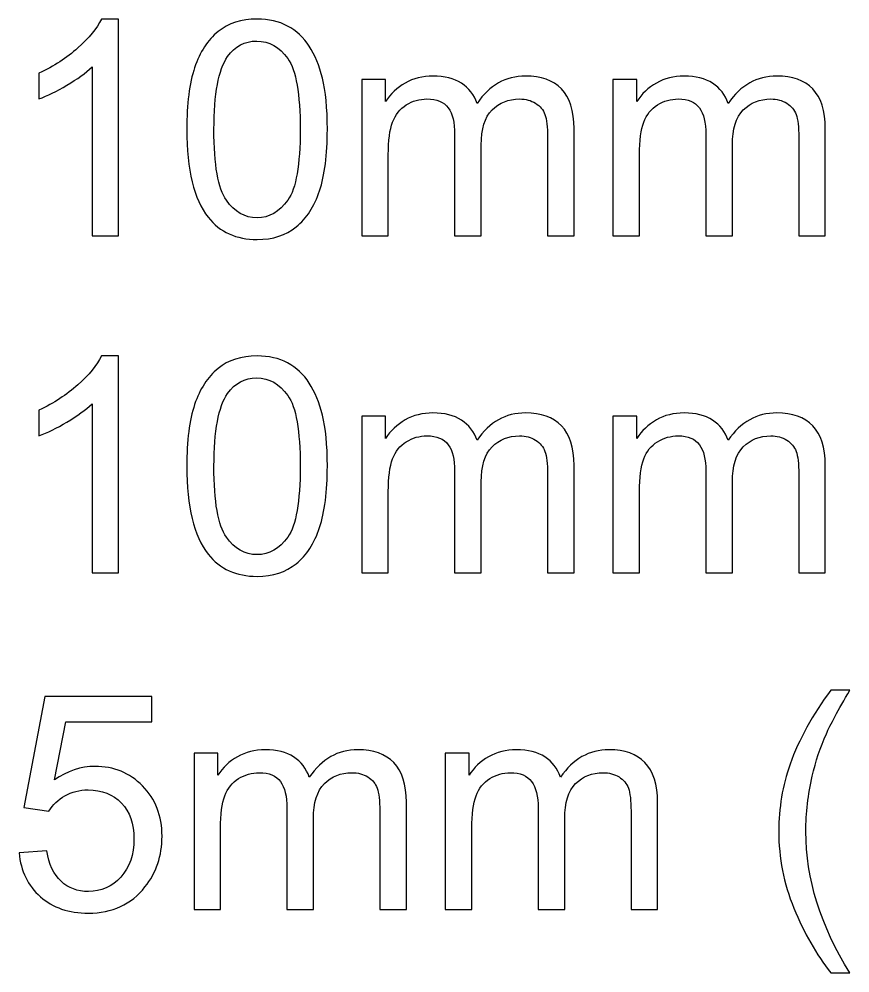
# Model space of a CAD drawing. Header units: millimetres. Extents: x -497 to 493, y -126 to 293.
# Drawn here: x -347.53 to -312.54, y -34.99 to 5.18 of the extents above; entities that cross this region are included whole.
import ezdxf

# ---------------------------------------------------------------- set-up
doc = ezdxf.new("R2010")
doc.units = ezdxf.units.MM
doc.header["$MEASUREMENT"] = 0
doc.layers.add('Layer 1', color=7, linetype='Continuous')

msp = doc.modelspace()

# ---------------------------------------------------------------- linework, layer by layer
at = {"layer": 'Layer 1'}
for points, knots in [([(-343.3412, -3.9504), (-343.3412, -3.9504), (-344.4588, -3.9504), (-344.4588, -3.9504), (-344.4588, -3.9504), (-344.4588, -3.9504), (-344.4588, 3.1658), (-344.4588, 3.1658), (-344.4588, 3.1658), (-344.7276, 2.9076), (-345.0811, 2.6515), (-345.5171, 2.3954), (-345.5171, 2.3954), (-345.9532, 2.1393), (-346.3469, 1.9466), (-346.694, 1.8196), (-346.694, 1.8196), (-346.694, 1.8196), (-346.694, 2.8991), (-346.694, 2.8991), (-346.694, 2.8991), (-346.0696, 3.1912), (-345.5235, 3.5468), (-345.0557, 3.9659), (-345.0557, 3.9659), (-344.5879, 4.3829), (-344.2556, 4.7872), (-344.0609, 5.1809), (-344.0609, 5.1809), (-344.0609, 5.1809), (-343.3412, 5.1809), (-343.3412, 5.1809), (-343.3412, 5.1809), (-343.3412, 5.1809), (-343.3412, -3.9504), (-343.3412, -3.9504)], [0, 0, 0, 0, 0.1, 0.1, 0.1, 0.1, 0.2, 0.2, 0.2, 0.2, 0.3, 0.3, 0.3, 0.3, 0.4, 0.4, 0.4, 0.4, 0.5, 0.5, 0.5, 0.5, 0.6, 0.6, 0.6, 0.6, 0.7, 0.7, 0.7, 0.7, 0.8, 0.8, 0.8, 0.8, 1, 1, 1, 1]), ([(-340.4689, 0.5369), (-340.4689, 1.6101), (-340.3588, 2.4779), (-340.1387, 3.1341), (-340.1387, 3.1341), (-339.9164, 3.7924), (-339.5884, 4.2983), (-339.1523, 4.6517), (-339.1523, 4.6517), (-338.7184, 5.0052), (-338.1702, 5.1809), (-337.5098, 5.1809), (-337.5098, 5.1809), (-337.023, 5.1809), (-336.5954, 5.0835), (-336.225, 4.8867), (-336.225, 4.8867), (-335.8567, 4.6898), (-335.5519, 4.4062), (-335.3148, 4.0358), (-335.3148, 4.0358), (-335.0777, 3.6675), (-334.8915, 3.2166), (-334.756, 2.6854), (-334.756, 2.6854), (-334.6184, 2.1541), (-334.5507, 1.4365), (-334.5507, 0.5369), (-334.5507, 0.5369), (-334.5507, -0.5299), (-334.6608, -1.3935), (-334.8788, -2.0496), (-334.8788, -2.0496), (-335.0968, -2.7079), (-335.4249, -3.2138), (-335.8609, -3.5694), (-335.8609, -3.5694), (-336.2948, -3.925), (-336.8452, -4.1028), (-337.5098, -4.1028), (-337.5098, -4.1028), (-338.384, -4.1028), (-339.0719, -3.7916), (-339.5714, -3.1672), (-339.5714, -3.1672), (-340.1704, -2.4052), (-340.4689, -1.1712), (-340.4689, 0.5369)], [0, 0, 0, 0, 0.0769231, 0.0769231, 0.0769231, 0.0769231, 0.1538462, 0.1538462, 0.1538462, 0.1538462, 0.2307692, 0.2307692, 0.2307692, 0.2307692, 0.3076923, 0.3076923, 0.3076923, 0.3076923, 0.3846154, 0.3846154, 0.3846154, 0.3846154, 0.4615385, 0.4615385, 0.4615385, 0.4615385, 0.5384615, 0.5384615, 0.5384615, 0.5384615, 0.6153846, 0.6153846, 0.6153846, 0.6153846, 0.6923077, 0.6923077, 0.6923077, 0.6923077, 0.7692308, 0.7692308, 0.7692308, 0.7692308, 0.8461538, 0.8461538, 0.8461538, 0.8461538, 1, 1, 1, 1]), ([(-339.3259, 0.5327), (-339.3259, -0.9638), (-339.1523, -1.9586), (-338.8031, -2.4497), (-338.8031, -2.4497), (-338.4538, -2.9429), (-338.022, -3.1884), (-337.5098, -3.1884), (-337.5098, -3.1884), (-336.9976, -3.1884), (-336.5658, -2.9407), (-336.2165, -2.4476), (-336.2165, -2.4476), (-335.8673, -1.9523), (-335.6937, -0.9595), (-335.6937, 0.5327), (-335.6937, 0.5327), (-335.6937, 2.0292), (-335.8673, 3.024), (-336.2165, 3.5151), (-336.2165, 3.5151), (-336.5636, 4.0083), (-336.9997, 4.2538), (-337.5225, 4.2538), (-337.5225, 4.2538), (-338.0347, 4.2538), (-338.4454, 4.0358), (-338.7523, 3.6019), (-338.7523, 3.6019), (-339.1354, 3.0494), (-339.3259, 2.025), (-339.3259, 0.5327)], [0, 0, 0, 0, 0.1111111, 0.1111111, 0.1111111, 0.1111111, 0.2222222, 0.2222222, 0.2222222, 0.2222222, 0.3333333, 0.3333333, 0.3333333, 0.3333333, 0.4444444, 0.4444444, 0.4444444, 0.4444444, 0.5555556, 0.5555556, 0.5555556, 0.5555556, 0.6666667, 0.6666667, 0.6666667, 0.6666667, 0.7777778, 0.7777778, 0.7777778, 0.7777778, 1, 1, 1, 1]), ([(-333.1008, -3.9504), (-333.1008, -3.9504), (-333.1008, 2.6409), (-333.1008, 2.6409), (-333.1008, 2.6409), (-333.1008, 2.6409), (-332.0975, 2.6409), (-332.0975, 2.6409), (-332.0975, 2.6409), (-332.0975, 2.6409), (-332.0975, 1.7096), (-332.0975, 1.7096), (-332.0975, 1.7096), (-331.8922, 2.0313), (-331.617, 2.2917), (-331.2741, 2.4864), (-331.2741, 2.4864), (-330.9312, 2.6832), (-330.5417, 2.7806), (-330.1036, 2.7806), (-330.1036, 2.7806), (-329.6168, 2.7806), (-329.2167, 2.679), (-328.9056, 2.4779), (-328.9056, 2.4779), (-328.5944, 2.2747), (-328.3743, 1.9932), (-328.2473, 1.6291), (-328.2473, 1.6291), (-327.7223, 2.3975), (-327.0429, 2.7806), (-326.2047, 2.7806), (-326.2047, 2.7806), (-325.5485, 2.7806), (-325.0426, 2.6007), (-324.6913, 2.2387), (-324.6913, 2.2387), (-324.3378, 1.8768), (-324.16, 1.3201), (-324.16, 0.5687), (-324.16, 0.5687), (-324.16, 0.5687), (-324.16, -3.9504), (-324.16, -3.9504), (-324.16, -3.9504), (-324.16, -3.9504), (-325.2776, -3.9504), (-325.2776, -3.9504), (-325.2776, -3.9504), (-325.2776, -3.9504), (-325.2776, 0.1983), (-325.2776, 0.1983), (-325.2776, 0.1983), (-325.2776, 0.6428), (-325.3157, 0.9645), (-325.3877, 1.1614), (-325.3877, 1.1614), (-325.4596, 1.3582), (-325.5909, 1.5148), (-325.7835, 1.6355), (-325.7835, 1.6355), (-325.974, 1.7561), (-326.1983, 1.8154), (-326.4545, 1.8154), (-326.4545, 1.8154), (-326.9201, 1.8154), (-327.3054, 1.6609), (-327.6123, 1.354), (-327.6123, 1.354), (-327.9192, 1.0449), (-328.0716, 0.5518), (-328.0716, -0.1256), (-328.0716, -0.1256), (-328.0716, -0.1256), (-328.0716, -3.9504), (-328.0716, -3.9504), (-328.0716, -3.9504), (-328.0716, -3.9504), (-329.1892, -3.9504), (-329.1892, -3.9504), (-329.1892, -3.9504), (-329.1892, -3.9504), (-329.1892, 0.3274), (-329.1892, 0.3274), (-329.1892, 0.3274), (-329.1892, 0.8227), (-329.2802, 1.1952), (-329.4622, 1.4429), (-329.4622, 1.4429), (-329.6443, 1.6905), (-329.9427, 1.8154), (-330.3555, 1.8154), (-330.3555, 1.8154), (-330.6687, 1.8154), (-330.9587, 1.7329), (-331.2254, 1.5678), (-331.2254, 1.5678), (-331.4921, 1.4027), (-331.6847, 1.1614), (-331.8054, 0.8417), (-331.8054, 0.8417), (-331.9239, 0.5242), (-331.9832, 0.0649), (-331.9832, -0.5341), (-331.9832, -0.5341), (-331.9832, -0.5341), (-331.9832, -3.9504), (-331.9832, -3.9504), (-331.9832, -3.9504), (-331.9832, -3.9504), (-333.1008, -3.9504), (-333.1008, -3.9504)], [0, 0, 0, 0, 0.0344828, 0.0344828, 0.0344828, 0.0344828, 0.0689655, 0.0689655, 0.0689655, 0.0689655, 0.1034483, 0.1034483, 0.1034483, 0.1034483, 0.137931, 0.137931, 0.137931, 0.137931, 0.1724138, 0.1724138, 0.1724138, 0.1724138, 0.2068966, 0.2068966, 0.2068966, 0.2068966, 0.2413793, 0.2413793, 0.2413793, 0.2413793, 0.2758621, 0.2758621, 0.2758621, 0.2758621, 0.3103448, 0.3103448, 0.3103448, 0.3103448, 0.3448276, 0.3448276, 0.3448276, 0.3448276, 0.3793103, 0.3793103, 0.3793103, 0.3793103, 0.4137931, 0.4137931, 0.4137931, 0.4137931, 0.4482759, 0.4482759, 0.4482759, 0.4482759, 0.4827586, 0.4827586, 0.4827586, 0.4827586, 0.5172414, 0.5172414, 0.5172414, 0.5172414, 0.5517241, 0.5517241, 0.5517241, 0.5517241, 0.5862069, 0.5862069, 0.5862069, 0.5862069, 0.6206897, 0.6206897, 0.6206897, 0.6206897, 0.6551724, 0.6551724, 0.6551724, 0.6551724, 0.6896552, 0.6896552, 0.6896552, 0.6896552, 0.7241379, 0.7241379, 0.7241379, 0.7241379, 0.7586207, 0.7586207, 0.7586207, 0.7586207, 0.7931034, 0.7931034, 0.7931034, 0.7931034, 0.8275862, 0.8275862, 0.8275862, 0.8275862, 0.862069, 0.862069, 0.862069, 0.862069, 0.8965517, 0.8965517, 0.8965517, 0.8965517, 0.9310345, 0.9310345, 0.9310345, 0.9310345, 1, 1, 1, 1]), ([(-322.5217, -3.9504), (-322.5217, -3.9504), (-322.5217, 2.6409), (-322.5217, 2.6409), (-322.5217, 2.6409), (-322.5217, 2.6409), (-321.5184, 2.6409), (-321.5184, 2.6409), (-321.5184, 2.6409), (-321.5184, 2.6409), (-321.5184, 1.7096), (-321.5184, 1.7096), (-321.5184, 1.7096), (-321.3131, 2.0313), (-321.0379, 2.2917), (-320.695, 2.4864), (-320.695, 2.4864), (-320.3521, 2.6832), (-319.9626, 2.7806), (-319.5245, 2.7806), (-319.5245, 2.7806), (-319.0377, 2.7806), (-318.6376, 2.679), (-318.3265, 2.4779), (-318.3265, 2.4779), (-318.0153, 2.2747), (-317.7952, 1.9932), (-317.6682, 1.6291), (-317.6682, 1.6291), (-317.1432, 2.3975), (-316.4638, 2.7806), (-315.6256, 2.7806), (-315.6256, 2.7806), (-314.9694, 2.7806), (-314.4635, 2.6007), (-314.1122, 2.2387), (-314.1122, 2.2387), (-313.7587, 1.8768), (-313.5809, 1.3201), (-313.5809, 0.5687), (-313.5809, 0.5687), (-313.5809, 0.5687), (-313.5809, -3.9504), (-313.5809, -3.9504), (-313.5809, -3.9504), (-313.5809, -3.9504), (-314.6985, -3.9504), (-314.6985, -3.9504), (-314.6985, -3.9504), (-314.6985, -3.9504), (-314.6985, 0.1983), (-314.6985, 0.1983), (-314.6985, 0.1983), (-314.6985, 0.6428), (-314.7366, 0.9645), (-314.8086, 1.1614), (-314.8086, 1.1614), (-314.8805, 1.3582), (-315.0118, 1.5148), (-315.2044, 1.6355), (-315.2044, 1.6355), (-315.3949, 1.7561), (-315.6192, 1.8154), (-315.8754, 1.8154), (-315.8754, 1.8154), (-316.341, 1.8154), (-316.7263, 1.6609), (-317.0332, 1.354), (-317.0332, 1.354), (-317.3401, 1.0449), (-317.4925, 0.5518), (-317.4925, -0.1256), (-317.4925, -0.1256), (-317.4925, -0.1256), (-317.4925, -3.9504), (-317.4925, -3.9504), (-317.4925, -3.9504), (-317.4925, -3.9504), (-318.6101, -3.9504), (-318.6101, -3.9504), (-318.6101, -3.9504), (-318.6101, -3.9504), (-318.6101, 0.3274), (-318.6101, 0.3274), (-318.6101, 0.3274), (-318.6101, 0.8227), (-318.7011, 1.1952), (-318.8831, 1.4429), (-318.8831, 1.4429), (-319.0652, 1.6905), (-319.3636, 1.8154), (-319.7764, 1.8154), (-319.7764, 1.8154), (-320.0896, 1.8154), (-320.3796, 1.7329), (-320.6463, 1.5678), (-320.6463, 1.5678), (-320.913, 1.4027), (-321.1056, 1.1614), (-321.2263, 0.8417), (-321.2263, 0.8417), (-321.3448, 0.5242), (-321.4041, 0.0649), (-321.4041, -0.5341), (-321.4041, -0.5341), (-321.4041, -0.5341), (-321.4041, -3.9504), (-321.4041, -3.9504), (-321.4041, -3.9504), (-321.4041, -3.9504), (-322.5217, -3.9504), (-322.5217, -3.9504)], [0, 0, 0, 0, 0.0344828, 0.0344828, 0.0344828, 0.0344828, 0.0689655, 0.0689655, 0.0689655, 0.0689655, 0.1034483, 0.1034483, 0.1034483, 0.1034483, 0.137931, 0.137931, 0.137931, 0.137931, 0.1724138, 0.1724138, 0.1724138, 0.1724138, 0.2068966, 0.2068966, 0.2068966, 0.2068966, 0.2413793, 0.2413793, 0.2413793, 0.2413793, 0.2758621, 0.2758621, 0.2758621, 0.2758621, 0.3103448, 0.3103448, 0.3103448, 0.3103448, 0.3448276, 0.3448276, 0.3448276, 0.3448276, 0.3793103, 0.3793103, 0.3793103, 0.3793103, 0.4137931, 0.4137931, 0.4137931, 0.4137931, 0.4482759, 0.4482759, 0.4482759, 0.4482759, 0.4827586, 0.4827586, 0.4827586, 0.4827586, 0.5172414, 0.5172414, 0.5172414, 0.5172414, 0.5517241, 0.5517241, 0.5517241, 0.5517241, 0.5862069, 0.5862069, 0.5862069, 0.5862069, 0.6206897, 0.6206897, 0.6206897, 0.6206897, 0.6551724, 0.6551724, 0.6551724, 0.6551724, 0.6896552, 0.6896552, 0.6896552, 0.6896552, 0.7241379, 0.7241379, 0.7241379, 0.7241379, 0.7586207, 0.7586207, 0.7586207, 0.7586207, 0.7931034, 0.7931034, 0.7931034, 0.7931034, 0.8275862, 0.8275862, 0.8275862, 0.8275862, 0.862069, 0.862069, 0.862069, 0.862069, 0.8965517, 0.8965517, 0.8965517, 0.8965517, 0.9310345, 0.9310345, 0.9310345, 0.9310345, 1, 1, 1, 1]), ([(-343.3412, -18.1384), (-343.3412, -18.1384), (-344.4588, -18.1384), (-344.4588, -18.1384), (-344.4588, -18.1384), (-344.4588, -18.1384), (-344.4588, -11.0222), (-344.4588, -11.0222), (-344.4588, -11.0222), (-344.7276, -11.2804), (-345.0811, -11.5365), (-345.5171, -11.7926), (-345.5171, -11.7926), (-345.9532, -12.0487), (-346.3469, -12.2414), (-346.694, -12.3684), (-346.694, -12.3684), (-346.694, -12.3684), (-346.694, -11.2889), (-346.694, -11.2889), (-346.694, -11.2889), (-346.0696, -10.9968), (-345.5235, -10.6412), (-345.0557, -10.2221), (-345.0557, -10.2221), (-344.5879, -9.8051), (-344.2556, -9.4008), (-344.0609, -9.0071), (-344.0609, -9.0071), (-344.0609, -9.0071), (-343.3412, -9.0071), (-343.3412, -9.0071), (-343.3412, -9.0071), (-343.3412, -9.0071), (-343.3412, -18.1384), (-343.3412, -18.1384)], [0, 0, 0, 0, 0.1, 0.1, 0.1, 0.1, 0.2, 0.2, 0.2, 0.2, 0.3, 0.3, 0.3, 0.3, 0.4, 0.4, 0.4, 0.4, 0.5, 0.5, 0.5, 0.5, 0.6, 0.6, 0.6, 0.6, 0.7, 0.7, 0.7, 0.7, 0.8, 0.8, 0.8, 0.8, 1, 1, 1, 1]), ([(-340.4689, -13.6511), (-340.4689, -12.5779), (-340.3588, -11.7101), (-340.1387, -11.0539), (-340.1387, -11.0539), (-339.9164, -10.3956), (-339.5884, -9.8897), (-339.1523, -9.5363), (-339.1523, -9.5363), (-338.7184, -9.1828), (-338.1702, -9.0071), (-337.5098, -9.0071), (-337.5098, -9.0071), (-337.023, -9.0071), (-336.5954, -9.1045), (-336.225, -9.3013), (-336.225, -9.3013), (-335.8567, -9.4982), (-335.5519, -9.7818), (-335.3148, -10.1522), (-335.3148, -10.1522), (-335.0777, -10.5205), (-334.8915, -10.9714), (-334.756, -11.5026), (-334.756, -11.5026), (-334.6184, -12.0339), (-334.5507, -12.7515), (-334.5507, -13.6511), (-334.5507, -13.6511), (-334.5507, -14.7179), (-334.6608, -15.5815), (-334.8788, -16.2376), (-334.8788, -16.2376), (-335.0968, -16.8959), (-335.4249, -17.4018), (-335.8609, -17.7574), (-335.8609, -17.7574), (-336.2948, -18.113), (-336.8452, -18.2908), (-337.5098, -18.2908), (-337.5098, -18.2908), (-338.384, -18.2908), (-339.0719, -17.9796), (-339.5714, -17.3552), (-339.5714, -17.3552), (-340.1704, -16.5932), (-340.4689, -15.3592), (-340.4689, -13.6511)], [0, 0, 0, 0, 0.0769231, 0.0769231, 0.0769231, 0.0769231, 0.1538462, 0.1538462, 0.1538462, 0.1538462, 0.2307692, 0.2307692, 0.2307692, 0.2307692, 0.3076923, 0.3076923, 0.3076923, 0.3076923, 0.3846154, 0.3846154, 0.3846154, 0.3846154, 0.4615385, 0.4615385, 0.4615385, 0.4615385, 0.5384615, 0.5384615, 0.5384615, 0.5384615, 0.6153846, 0.6153846, 0.6153846, 0.6153846, 0.6923077, 0.6923077, 0.6923077, 0.6923077, 0.7692308, 0.7692308, 0.7692308, 0.7692308, 0.8461538, 0.8461538, 0.8461538, 0.8461538, 1, 1, 1, 1]), ([(-339.3259, -13.6553), (-339.3259, -15.1518), (-339.1523, -16.1466), (-338.8031, -16.6377), (-338.8031, -16.6377), (-338.4538, -17.1309), (-338.022, -17.3764), (-337.5098, -17.3764), (-337.5098, -17.3764), (-336.9976, -17.3764), (-336.5658, -17.1287), (-336.2165, -16.6356), (-336.2165, -16.6356), (-335.8673, -16.1403), (-335.6937, -15.1475), (-335.6937, -13.6553), (-335.6937, -13.6553), (-335.6937, -12.1588), (-335.8673, -11.164), (-336.2165, -10.6729), (-336.2165, -10.6729), (-336.5636, -10.1797), (-336.9997, -9.9342), (-337.5225, -9.9342), (-337.5225, -9.9342), (-338.0347, -9.9342), (-338.4454, -10.1522), (-338.7523, -10.5861), (-338.7523, -10.5861), (-339.1354, -11.1386), (-339.3259, -12.163), (-339.3259, -13.6553)], [0, 0, 0, 0, 0.1111111, 0.1111111, 0.1111111, 0.1111111, 0.2222222, 0.2222222, 0.2222222, 0.2222222, 0.3333333, 0.3333333, 0.3333333, 0.3333333, 0.4444444, 0.4444444, 0.4444444, 0.4444444, 0.5555556, 0.5555556, 0.5555556, 0.5555556, 0.6666667, 0.6666667, 0.6666667, 0.6666667, 0.7777778, 0.7777778, 0.7777778, 0.7777778, 1, 1, 1, 1]), ([(-333.1008, -18.1384), (-333.1008, -18.1384), (-333.1008, -11.5471), (-333.1008, -11.5471), (-333.1008, -11.5471), (-333.1008, -11.5471), (-332.0975, -11.5471), (-332.0975, -11.5471), (-332.0975, -11.5471), (-332.0975, -11.5471), (-332.0975, -12.4784), (-332.0975, -12.4784), (-332.0975, -12.4784), (-331.8922, -12.1567), (-331.617, -11.8963), (-331.2741, -11.7016), (-331.2741, -11.7016), (-330.9312, -11.5048), (-330.5417, -11.4074), (-330.1036, -11.4074), (-330.1036, -11.4074), (-329.6168, -11.4074), (-329.2167, -11.509), (-328.9056, -11.7101), (-328.9056, -11.7101), (-328.5944, -11.9133), (-328.3743, -12.1948), (-328.2473, -12.5589), (-328.2473, -12.5589), (-327.7223, -11.7905), (-327.0429, -11.4074), (-326.2047, -11.4074), (-326.2047, -11.4074), (-325.5485, -11.4074), (-325.0426, -11.5873), (-324.6913, -11.9493), (-324.6913, -11.9493), (-324.3378, -12.3112), (-324.16, -12.8679), (-324.16, -13.6193), (-324.16, -13.6193), (-324.16, -13.6193), (-324.16, -18.1384), (-324.16, -18.1384), (-324.16, -18.1384), (-324.16, -18.1384), (-325.2776, -18.1384), (-325.2776, -18.1384), (-325.2776, -18.1384), (-325.2776, -18.1384), (-325.2776, -13.9897), (-325.2776, -13.9897), (-325.2776, -13.9897), (-325.2776, -13.5452), (-325.3157, -13.2235), (-325.3877, -13.0266), (-325.3877, -13.0266), (-325.4596, -12.8298), (-325.5909, -12.6732), (-325.7835, -12.5525), (-325.7835, -12.5525), (-325.974, -12.4319), (-326.1983, -12.3726), (-326.4545, -12.3726), (-326.4545, -12.3726), (-326.9201, -12.3726), (-327.3054, -12.5271), (-327.6123, -12.834), (-327.6123, -12.834), (-327.9192, -13.1431), (-328.0716, -13.6362), (-328.0716, -14.3136), (-328.0716, -14.3136), (-328.0716, -14.3136), (-328.0716, -18.1384), (-328.0716, -18.1384), (-328.0716, -18.1384), (-328.0716, -18.1384), (-329.1892, -18.1384), (-329.1892, -18.1384), (-329.1892, -18.1384), (-329.1892, -18.1384), (-329.1892, -13.8606), (-329.1892, -13.8606), (-329.1892, -13.8606), (-329.1892, -13.3653), (-329.2802, -12.9928), (-329.4622, -12.7451), (-329.4622, -12.7451), (-329.6443, -12.4975), (-329.9427, -12.3726), (-330.3555, -12.3726), (-330.3555, -12.3726), (-330.6687, -12.3726), (-330.9587, -12.4551), (-331.2254, -12.6202), (-331.2254, -12.6202), (-331.4921, -12.7853), (-331.6847, -13.0266), (-331.8054, -13.3463), (-331.8054, -13.3463), (-331.9239, -13.6638), (-331.9832, -14.1231), (-331.9832, -14.7221), (-331.9832, -14.7221), (-331.9832, -14.7221), (-331.9832, -18.1384), (-331.9832, -18.1384), (-331.9832, -18.1384), (-331.9832, -18.1384), (-333.1008, -18.1384), (-333.1008, -18.1384)], [0, 0, 0, 0, 0.0344828, 0.0344828, 0.0344828, 0.0344828, 0.0689655, 0.0689655, 0.0689655, 0.0689655, 0.1034483, 0.1034483, 0.1034483, 0.1034483, 0.137931, 0.137931, 0.137931, 0.137931, 0.1724138, 0.1724138, 0.1724138, 0.1724138, 0.2068966, 0.2068966, 0.2068966, 0.2068966, 0.2413793, 0.2413793, 0.2413793, 0.2413793, 0.2758621, 0.2758621, 0.2758621, 0.2758621, 0.3103448, 0.3103448, 0.3103448, 0.3103448, 0.3448276, 0.3448276, 0.3448276, 0.3448276, 0.3793103, 0.3793103, 0.3793103, 0.3793103, 0.4137931, 0.4137931, 0.4137931, 0.4137931, 0.4482759, 0.4482759, 0.4482759, 0.4482759, 0.4827586, 0.4827586, 0.4827586, 0.4827586, 0.5172414, 0.5172414, 0.5172414, 0.5172414, 0.5517241, 0.5517241, 0.5517241, 0.5517241, 0.5862069, 0.5862069, 0.5862069, 0.5862069, 0.6206897, 0.6206897, 0.6206897, 0.6206897, 0.6551724, 0.6551724, 0.6551724, 0.6551724, 0.6896552, 0.6896552, 0.6896552, 0.6896552, 0.7241379, 0.7241379, 0.7241379, 0.7241379, 0.7586207, 0.7586207, 0.7586207, 0.7586207, 0.7931034, 0.7931034, 0.7931034, 0.7931034, 0.8275862, 0.8275862, 0.8275862, 0.8275862, 0.862069, 0.862069, 0.862069, 0.862069, 0.8965517, 0.8965517, 0.8965517, 0.8965517, 0.9310345, 0.9310345, 0.9310345, 0.9310345, 1, 1, 1, 1]), ([(-322.5217, -18.1384), (-322.5217, -18.1384), (-322.5217, -11.5471), (-322.5217, -11.5471), (-322.5217, -11.5471), (-322.5217, -11.5471), (-321.5184, -11.5471), (-321.5184, -11.5471), (-321.5184, -11.5471), (-321.5184, -11.5471), (-321.5184, -12.4784), (-321.5184, -12.4784), (-321.5184, -12.4784), (-321.3131, -12.1567), (-321.0379, -11.8963), (-320.695, -11.7016), (-320.695, -11.7016), (-320.3521, -11.5048), (-319.9626, -11.4074), (-319.5245, -11.4074), (-319.5245, -11.4074), (-319.0377, -11.4074), (-318.6376, -11.509), (-318.3265, -11.7101), (-318.3265, -11.7101), (-318.0153, -11.9133), (-317.7952, -12.1948), (-317.6682, -12.5589), (-317.6682, -12.5589), (-317.1432, -11.7905), (-316.4638, -11.4074), (-315.6256, -11.4074), (-315.6256, -11.4074), (-314.9694, -11.4074), (-314.4635, -11.5873), (-314.1122, -11.9493), (-314.1122, -11.9493), (-313.7587, -12.3112), (-313.5809, -12.8679), (-313.5809, -13.6193), (-313.5809, -13.6193), (-313.5809, -13.6193), (-313.5809, -18.1384), (-313.5809, -18.1384), (-313.5809, -18.1384), (-313.5809, -18.1384), (-314.6985, -18.1384), (-314.6985, -18.1384), (-314.6985, -18.1384), (-314.6985, -18.1384), (-314.6985, -13.9897), (-314.6985, -13.9897), (-314.6985, -13.9897), (-314.6985, -13.5452), (-314.7366, -13.2235), (-314.8086, -13.0266), (-314.8086, -13.0266), (-314.8805, -12.8298), (-315.0118, -12.6732), (-315.2044, -12.5525), (-315.2044, -12.5525), (-315.3949, -12.4319), (-315.6192, -12.3726), (-315.8754, -12.3726), (-315.8754, -12.3726), (-316.341, -12.3726), (-316.7263, -12.5271), (-317.0332, -12.834), (-317.0332, -12.834), (-317.3401, -13.1431), (-317.4925, -13.6362), (-317.4925, -14.3136), (-317.4925, -14.3136), (-317.4925, -14.3136), (-317.4925, -18.1384), (-317.4925, -18.1384), (-317.4925, -18.1384), (-317.4925, -18.1384), (-318.6101, -18.1384), (-318.6101, -18.1384), (-318.6101, -18.1384), (-318.6101, -18.1384), (-318.6101, -13.8606), (-318.6101, -13.8606), (-318.6101, -13.8606), (-318.6101, -13.3653), (-318.7011, -12.9928), (-318.8831, -12.7451), (-318.8831, -12.7451), (-319.0652, -12.4975), (-319.3636, -12.3726), (-319.7764, -12.3726), (-319.7764, -12.3726), (-320.0896, -12.3726), (-320.3796, -12.4551), (-320.6463, -12.6202), (-320.6463, -12.6202), (-320.913, -12.7853), (-321.1056, -13.0266), (-321.2263, -13.3463), (-321.2263, -13.3463), (-321.3448, -13.6638), (-321.4041, -14.1231), (-321.4041, -14.7221), (-321.4041, -14.7221), (-321.4041, -14.7221), (-321.4041, -18.1384), (-321.4041, -18.1384), (-321.4041, -18.1384), (-321.4041, -18.1384), (-322.5217, -18.1384), (-322.5217, -18.1384)], [0, 0, 0, 0, 0.0344828, 0.0344828, 0.0344828, 0.0344828, 0.0689655, 0.0689655, 0.0689655, 0.0689655, 0.1034483, 0.1034483, 0.1034483, 0.1034483, 0.137931, 0.137931, 0.137931, 0.137931, 0.1724138, 0.1724138, 0.1724138, 0.1724138, 0.2068966, 0.2068966, 0.2068966, 0.2068966, 0.2413793, 0.2413793, 0.2413793, 0.2413793, 0.2758621, 0.2758621, 0.2758621, 0.2758621, 0.3103448, 0.3103448, 0.3103448, 0.3103448, 0.3448276, 0.3448276, 0.3448276, 0.3448276, 0.3793103, 0.3793103, 0.3793103, 0.3793103, 0.4137931, 0.4137931, 0.4137931, 0.4137931, 0.4482759, 0.4482759, 0.4482759, 0.4482759, 0.4827586, 0.4827586, 0.4827586, 0.4827586, 0.5172414, 0.5172414, 0.5172414, 0.5172414, 0.5517241, 0.5517241, 0.5517241, 0.5517241, 0.5862069, 0.5862069, 0.5862069, 0.5862069, 0.6206897, 0.6206897, 0.6206897, 0.6206897, 0.6551724, 0.6551724, 0.6551724, 0.6551724, 0.6896552, 0.6896552, 0.6896552, 0.6896552, 0.7241379, 0.7241379, 0.7241379, 0.7241379, 0.7586207, 0.7586207, 0.7586207, 0.7586207, 0.7931034, 0.7931034, 0.7931034, 0.7931034, 0.8275862, 0.8275862, 0.8275862, 0.8275862, 0.862069, 0.862069, 0.862069, 0.862069, 0.8965517, 0.8965517, 0.8965517, 0.8965517, 0.9310345, 0.9310345, 0.9310345, 0.9310345, 1, 1, 1, 1]), ([(-313.3438, -34.9934), (-313.9576, -34.2166), (-314.4783, -33.3085), (-314.9038, -32.2671), (-314.9038, -32.2671), (-315.3292, -31.2257), (-315.5409, -30.1462), (-315.5409, -29.0307), (-315.5409, -29.0307), (-315.5409, -28.0465), (-315.3821, -27.1046), (-315.0646, -26.205), (-315.0646, -26.205), (-314.6921, -25.1594), (-314.1185, -24.118), (-313.3438, -23.0808), (-313.3438, -23.0808), (-313.3438, -23.0808), (-312.5437, -23.0808), (-312.5437, -23.0808), (-312.5437, -23.0808), (-313.0432, -23.9402), (-313.3755, -24.554), (-313.5364, -24.9223), (-313.5364, -24.9223), (-313.7883, -25.4917), (-313.9873, -26.0865), (-314.1312, -26.7066), (-314.1312, -26.7066), (-314.309, -27.4792), (-314.3979, -28.256), (-314.3979, -29.0371), (-314.3979, -29.0371), (-314.3979, -31.0246), (-313.7798, -33.0101), (-312.5437, -34.9934), (-312.5437, -34.9934), (-312.5437, -34.9934), (-313.3438, -34.9934), (-313.3438, -34.9934)], [0, 0, 0, 0, 0.0909091, 0.0909091, 0.0909091, 0.0909091, 0.1818182, 0.1818182, 0.1818182, 0.1818182, 0.2727273, 0.2727273, 0.2727273, 0.2727273, 0.3636364, 0.3636364, 0.3636364, 0.3636364, 0.4545455, 0.4545455, 0.4545455, 0.4545455, 0.5454545, 0.5454545, 0.5454545, 0.5454545, 0.6363636, 0.6363636, 0.6363636, 0.6363636, 0.7272727, 0.7272727, 0.7272727, 0.7272727, 0.8181818, 0.8181818, 0.8181818, 0.8181818, 1, 1, 1, 1]), ([(-347.5322, -29.9388), (-347.5322, -29.9388), (-346.3638, -29.8499), (-346.3638, -29.8499), (-346.3638, -29.8499), (-346.277, -30.4193), (-346.0759, -30.8468), (-345.7627, -31.1347), (-345.7627, -31.1347), (-345.4494, -31.4205), (-345.0663, -31.5644), (-344.6154, -31.5644), (-344.6154, -31.5644), (-344.0714, -31.5644), (-343.6164, -31.3612), (-343.2459, -30.9569), (-343.2459, -30.9569), (-342.8776, -30.5505), (-342.6935, -30.0129), (-342.6935, -29.344), (-342.6935, -29.344), (-342.6935, -28.7069), (-342.8692, -28.2052), (-343.2227, -27.8369), (-343.2227, -27.8369), (-343.5761, -27.4686), (-344.0439, -27.2845), (-344.626, -27.2845), (-344.626, -27.2845), (-344.988, -27.2845), (-345.3118, -27.367), (-345.5997, -27.5321), (-345.5997, -27.5321), (-345.8854, -27.6972), (-346.1098, -27.911), (-346.2749, -28.1735), (-346.2749, -28.1735), (-346.2749, -28.1735), (-347.329, -28.0211), (-347.329, -28.0211), (-347.329, -28.0211), (-347.329, -28.0211), (-346.4527, -23.3475), (-346.4527, -23.3475), (-346.4527, -23.3475), (-346.4527, -23.3475), (-341.9442, -23.3475), (-341.9442, -23.3475), (-341.9442, -23.3475), (-341.9442, -23.3475), (-341.9442, -24.4143), (-341.9442, -24.4143), (-341.9442, -24.4143), (-341.9442, -24.4143), (-345.5616, -24.4143), (-345.5616, -24.4143), (-345.5616, -24.4143), (-345.5616, -24.4143), (-346.0463, -26.8675), (-346.0463, -26.8675), (-346.0463, -26.8675), (-345.5023, -26.4844), (-344.9308, -26.2939), (-344.3339, -26.2939), (-344.3339, -26.2939), (-343.5423, -26.2939), (-342.8734, -26.5691), (-342.3294, -27.1194), (-342.3294, -27.1194), (-341.7854, -27.6697), (-341.5124, -28.3767), (-341.5124, -29.2403), (-341.5124, -29.2403), (-341.5124, -30.0637), (-341.7516, -30.7749), (-342.2299, -31.3739), (-342.2299, -31.3739), (-342.812, -32.1105), (-343.6079, -32.4788), (-344.6154, -32.4788), (-344.6154, -32.4788), (-345.4409, -32.4788), (-346.114, -32.246), (-346.6368, -31.7824), (-346.6368, -31.7824), (-347.1597, -31.3189), (-347.4581, -30.705), (-347.5322, -29.9388)], [0, 0, 0, 0, 0.0434783, 0.0434783, 0.0434783, 0.0434783, 0.0869565, 0.0869565, 0.0869565, 0.0869565, 0.1304348, 0.1304348, 0.1304348, 0.1304348, 0.173913, 0.173913, 0.173913, 0.173913, 0.2173913, 0.2173913, 0.2173913, 0.2173913, 0.2608696, 0.2608696, 0.2608696, 0.2608696, 0.3043478, 0.3043478, 0.3043478, 0.3043478, 0.3478261, 0.3478261, 0.3478261, 0.3478261, 0.3913043, 0.3913043, 0.3913043, 0.3913043, 0.4347826, 0.4347826, 0.4347826, 0.4347826, 0.4782609, 0.4782609, 0.4782609, 0.4782609, 0.5217391, 0.5217391, 0.5217391, 0.5217391, 0.5652174, 0.5652174, 0.5652174, 0.5652174, 0.6086957, 0.6086957, 0.6086957, 0.6086957, 0.6521739, 0.6521739, 0.6521739, 0.6521739, 0.6956522, 0.6956522, 0.6956522, 0.6956522, 0.7391304, 0.7391304, 0.7391304, 0.7391304, 0.7826087, 0.7826087, 0.7826087, 0.7826087, 0.826087, 0.826087, 0.826087, 0.826087, 0.8695652, 0.8695652, 0.8695652, 0.8695652, 0.9130435, 0.9130435, 0.9130435, 0.9130435, 1, 1, 1, 1]), ([(-340.1641, -32.3264), (-340.1641, -32.3264), (-340.1641, -25.7351), (-340.1641, -25.7351), (-340.1641, -25.7351), (-340.1641, -25.7351), (-339.1608, -25.7351), (-339.1608, -25.7351), (-339.1608, -25.7351), (-339.1608, -25.7351), (-339.1608, -26.6664), (-339.1608, -26.6664), (-339.1608, -26.6664), (-338.9555, -26.3447), (-338.6803, -26.0843), (-338.3374, -25.8896), (-338.3374, -25.8896), (-337.9945, -25.6928), (-337.605, -25.5954), (-337.1669, -25.5954), (-337.1669, -25.5954), (-336.6801, -25.5954), (-336.28, -25.697), (-335.9689, -25.8981), (-335.9689, -25.8981), (-335.6577, -26.1013), (-335.4376, -26.3828), (-335.3106, -26.7469), (-335.3106, -26.7469), (-334.7856, -25.9785), (-334.1062, -25.5954), (-333.268, -25.5954), (-333.268, -25.5954), (-332.6118, -25.5954), (-332.1059, -25.7753), (-331.7546, -26.1373), (-331.7546, -26.1373), (-331.4011, -26.4992), (-331.2233, -27.0559), (-331.2233, -27.8073), (-331.2233, -27.8073), (-331.2233, -27.8073), (-331.2233, -32.3264), (-331.2233, -32.3264), (-331.2233, -32.3264), (-331.2233, -32.3264), (-332.3409, -32.3264), (-332.3409, -32.3264), (-332.3409, -32.3264), (-332.3409, -32.3264), (-332.3409, -28.1777), (-332.3409, -28.1777), (-332.3409, -28.1777), (-332.3409, -27.7332), (-332.379, -27.4115), (-332.451, -27.2146), (-332.451, -27.2146), (-332.5229, -27.0178), (-332.6542, -26.8612), (-332.8468, -26.7405), (-332.8468, -26.7405), (-333.0373, -26.6199), (-333.2616, -26.5606), (-333.5178, -26.5606), (-333.5178, -26.5606), (-333.9834, -26.5606), (-334.3687, -26.7151), (-334.6756, -27.022), (-334.6756, -27.022), (-334.9825, -27.3311), (-335.1349, -27.8242), (-335.1349, -28.5016), (-335.1349, -28.5016), (-335.1349, -28.5016), (-335.1349, -32.3264), (-335.1349, -32.3264), (-335.1349, -32.3264), (-335.1349, -32.3264), (-336.2525, -32.3264), (-336.2525, -32.3264), (-336.2525, -32.3264), (-336.2525, -32.3264), (-336.2525, -28.0486), (-336.2525, -28.0486), (-336.2525, -28.0486), (-336.2525, -27.5533), (-336.3435, -27.1808), (-336.5255, -26.9331), (-336.5255, -26.9331), (-336.7076, -26.6855), (-337.006, -26.5606), (-337.4188, -26.5606), (-337.4188, -26.5606), (-337.732, -26.5606), (-338.022, -26.6431), (-338.2887, -26.8082), (-338.2887, -26.8082), (-338.5554, -26.9733), (-338.748, -27.2146), (-338.8687, -27.5343), (-338.8687, -27.5343), (-338.9872, -27.8518), (-339.0465, -28.3111), (-339.0465, -28.9101), (-339.0465, -28.9101), (-339.0465, -28.9101), (-339.0465, -32.3264), (-339.0465, -32.3264), (-339.0465, -32.3264), (-339.0465, -32.3264), (-340.1641, -32.3264), (-340.1641, -32.3264)], [0, 0, 0, 0, 0.0344828, 0.0344828, 0.0344828, 0.0344828, 0.0689655, 0.0689655, 0.0689655, 0.0689655, 0.1034483, 0.1034483, 0.1034483, 0.1034483, 0.137931, 0.137931, 0.137931, 0.137931, 0.1724138, 0.1724138, 0.1724138, 0.1724138, 0.2068966, 0.2068966, 0.2068966, 0.2068966, 0.2413793, 0.2413793, 0.2413793, 0.2413793, 0.2758621, 0.2758621, 0.2758621, 0.2758621, 0.3103448, 0.3103448, 0.3103448, 0.3103448, 0.3448276, 0.3448276, 0.3448276, 0.3448276, 0.3793103, 0.3793103, 0.3793103, 0.3793103, 0.4137931, 0.4137931, 0.4137931, 0.4137931, 0.4482759, 0.4482759, 0.4482759, 0.4482759, 0.4827586, 0.4827586, 0.4827586, 0.4827586, 0.5172414, 0.5172414, 0.5172414, 0.5172414, 0.5517241, 0.5517241, 0.5517241, 0.5517241, 0.5862069, 0.5862069, 0.5862069, 0.5862069, 0.6206897, 0.6206897, 0.6206897, 0.6206897, 0.6551724, 0.6551724, 0.6551724, 0.6551724, 0.6896552, 0.6896552, 0.6896552, 0.6896552, 0.7241379, 0.7241379, 0.7241379, 0.7241379, 0.7586207, 0.7586207, 0.7586207, 0.7586207, 0.7931034, 0.7931034, 0.7931034, 0.7931034, 0.8275862, 0.8275862, 0.8275862, 0.8275862, 0.862069, 0.862069, 0.862069, 0.862069, 0.8965517, 0.8965517, 0.8965517, 0.8965517, 0.9310345, 0.9310345, 0.9310345, 0.9310345, 1, 1, 1, 1]), ([(-329.585, -32.3264), (-329.585, -32.3264), (-329.585, -25.7351), (-329.585, -25.7351), (-329.585, -25.7351), (-329.585, -25.7351), (-328.5817, -25.7351), (-328.5817, -25.7351), (-328.5817, -25.7351), (-328.5817, -25.7351), (-328.5817, -26.6664), (-328.5817, -26.6664), (-328.5817, -26.6664), (-328.3764, -26.3447), (-328.1012, -26.0843), (-327.7583, -25.8896), (-327.7583, -25.8896), (-327.4154, -25.6928), (-327.0259, -25.5954), (-326.5878, -25.5954), (-326.5878, -25.5954), (-326.101, -25.5954), (-325.7009, -25.697), (-325.3898, -25.8981), (-325.3898, -25.8981), (-325.0786, -26.1013), (-324.8585, -26.3828), (-324.7315, -26.7469), (-324.7315, -26.7469), (-324.2065, -25.9785), (-323.5271, -25.5954), (-322.6889, -25.5954), (-322.6889, -25.5954), (-322.0327, -25.5954), (-321.5268, -25.7753), (-321.1755, -26.1373), (-321.1755, -26.1373), (-320.822, -26.4992), (-320.6442, -27.0559), (-320.6442, -27.8073), (-320.6442, -27.8073), (-320.6442, -27.8073), (-320.6442, -32.3264), (-320.6442, -32.3264), (-320.6442, -32.3264), (-320.6442, -32.3264), (-321.7618, -32.3264), (-321.7618, -32.3264), (-321.7618, -32.3264), (-321.7618, -32.3264), (-321.7618, -28.1777), (-321.7618, -28.1777), (-321.7618, -28.1777), (-321.7618, -27.7332), (-321.7999, -27.4115), (-321.8719, -27.2146), (-321.8719, -27.2146), (-321.9438, -27.0178), (-322.0751, -26.8612), (-322.2677, -26.7405), (-322.2677, -26.7405), (-322.4582, -26.6199), (-322.6825, -26.5606), (-322.9387, -26.5606), (-322.9387, -26.5606), (-323.4043, -26.5606), (-323.7896, -26.7151), (-324.0965, -27.022), (-324.0965, -27.022), (-324.4034, -27.3311), (-324.5558, -27.8242), (-324.5558, -28.5016), (-324.5558, -28.5016), (-324.5558, -28.5016), (-324.5558, -32.3264), (-324.5558, -32.3264), (-324.5558, -32.3264), (-324.5558, -32.3264), (-325.6734, -32.3264), (-325.6734, -32.3264), (-325.6734, -32.3264), (-325.6734, -32.3264), (-325.6734, -28.0486), (-325.6734, -28.0486), (-325.6734, -28.0486), (-325.6734, -27.5533), (-325.7644, -27.1808), (-325.9464, -26.9331), (-325.9464, -26.9331), (-326.1285, -26.6855), (-326.4269, -26.5606), (-326.8397, -26.5606), (-326.8397, -26.5606), (-327.1529, -26.5606), (-327.4429, -26.6431), (-327.7096, -26.8082), (-327.7096, -26.8082), (-327.9763, -26.9733), (-328.1689, -27.2146), (-328.2896, -27.5343), (-328.2896, -27.5343), (-328.4081, -27.8518), (-328.4674, -28.3111), (-328.4674, -28.9101), (-328.4674, -28.9101), (-328.4674, -28.9101), (-328.4674, -32.3264), (-328.4674, -32.3264), (-328.4674, -32.3264), (-328.4674, -32.3264), (-329.585, -32.3264), (-329.585, -32.3264)], [0, 0, 0, 0, 0.0344828, 0.0344828, 0.0344828, 0.0344828, 0.0689655, 0.0689655, 0.0689655, 0.0689655, 0.1034483, 0.1034483, 0.1034483, 0.1034483, 0.137931, 0.137931, 0.137931, 0.137931, 0.1724138, 0.1724138, 0.1724138, 0.1724138, 0.2068966, 0.2068966, 0.2068966, 0.2068966, 0.2413793, 0.2413793, 0.2413793, 0.2413793, 0.2758621, 0.2758621, 0.2758621, 0.2758621, 0.3103448, 0.3103448, 0.3103448, 0.3103448, 0.3448276, 0.3448276, 0.3448276, 0.3448276, 0.3793103, 0.3793103, 0.3793103, 0.3793103, 0.4137931, 0.4137931, 0.4137931, 0.4137931, 0.4482759, 0.4482759, 0.4482759, 0.4482759, 0.4827586, 0.4827586, 0.4827586, 0.4827586, 0.5172414, 0.5172414, 0.5172414, 0.5172414, 0.5517241, 0.5517241, 0.5517241, 0.5517241, 0.5862069, 0.5862069, 0.5862069, 0.5862069, 0.6206897, 0.6206897, 0.6206897, 0.6206897, 0.6551724, 0.6551724, 0.6551724, 0.6551724, 0.6896552, 0.6896552, 0.6896552, 0.6896552, 0.7241379, 0.7241379, 0.7241379, 0.7241379, 0.7586207, 0.7586207, 0.7586207, 0.7586207, 0.7931034, 0.7931034, 0.7931034, 0.7931034, 0.8275862, 0.8275862, 0.8275862, 0.8275862, 0.862069, 0.862069, 0.862069, 0.862069, 0.8965517, 0.8965517, 0.8965517, 0.8965517, 0.9310345, 0.9310345, 0.9310345, 0.9310345, 1, 1, 1, 1])]:
    msp.add_open_spline(points, degree=3, knots=knots, dxfattribs=at)

doc.saveas('drawing.dxf')
